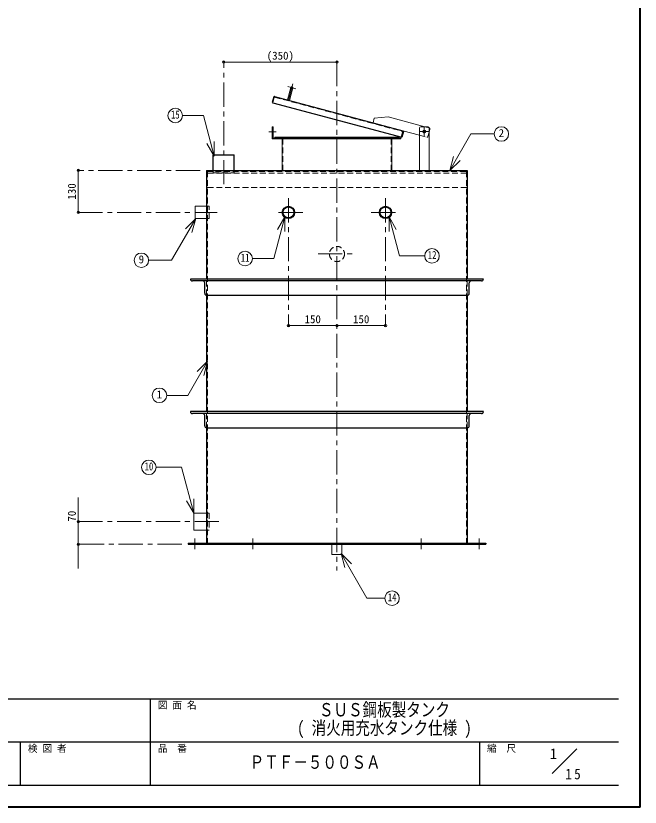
# Model space of a CAD drawing. Units: millimetres at full size, sheet at 1:15. Extents: x -3184 to 2891, y -2037 to 2178.
# Drawn here: x 960 to 2891, y -2037 to 410 of the extents above; entities that cross this region are included whole.
import ezdxf
from ezdxf.enums import TextEntityAlignment as Align

# ---------------------------------------------------------------- set-up
doc = ezdxf.new("R2010")
doc.units = ezdxf.units.MM
doc.header["$LTSCALE"] = 15
doc.header["$PDMODE"] = 32
doc.header["$PDSIZE"] = 7.5
doc.linetypes.add('CHAIN1', pattern=[8, 5, -1, 1, -1])
doc.linetypes.add('DASHED1', pattern=[1.8, 1.2, -0.6])
doc.layers.add('0-0', color=7, linetype='Continuous', lineweight=18)
doc.styles.add('ＭＳ ゴシック', font='')
doc.styles.get('ＭＳ ゴシック').set_extended_font_data('MS Gothic')

msp = doc.modelspace()

# ---------------------------------------------------------------- linework, layer by layer
at = {"layer": '0-0', "color": 1, "lineweight": 40}
for q in [(2890.8, 2177.87), (-3184.2, -2037.13)]:
    msp.add_line((2890.8, -2037.13), q, dxfattribs=at)
at = {"layer": '0-0', "color": 4, "lineweight": 9}
for p, q in [((1953.3, 266.87), (1603.3, 266.87)), ((2068.75, 93.28), (2064.87, 78.79)), ((2068.75, 93.28), (2111.27, 97.42)), ((2225.27, 66.87), (2111.27, 97.42)), ((1752.8, 66.87), (1755.8, 66.87)), ((1752.8, 66.87), (1752.8, 29.87)), ((1755.8, 66.87), (1755.8, 31.87)), ((2208.3, 40.36), (2157.11, 54.07)), ((2238.77, 63.25), (2238.3, 63.38)), ((2238.3, 49.9), (2240.89, 59.58)), ((1755.8, 29.87), (1752.8, 29.87)), ((1783.8, 28.87), (1783.8, -68.13)), ((2122.8, 28.87), (2122.8, -68.13)), ((1153.3, -68.13), (1153.3, -198.13)), ((1153.3, -1079.13), (1153.3, -1299.13))]:
    msp.add_line(p, q, dxfattribs=at)
at = {"layer": '0-0', "color": 4, "linetype": 'CHAIN1', "lineweight": 9}
for p, q in [((1603.3, -111.13), (1603.3, 266.87)), ((1953.3, 266.87), (1953.3, -1305.63)), ((1817.3, 200), (1803.58, 148.8)), ((1801.38, 190.8), (1826.49, 184.08)), ((1765.8, 50.87), (1742.8, 50.87)), ((2209.8, 51.87), (2236.8, 51.87)), ((2223.3, 38.37), (2223.3, 65.37)), ((1530.3, -68.13), (1153.3, -68.13)), ((1803.3, -154.13), (1803.3, -548.13)), ((2103.3, -154.13), (2103.3, -548.13)), ((1153.3, -198.13), (1583.3, -198.13)), ((1847.3, -198.13), (1759.3, -198.13)), ((2059.3, -198.13), (2147.3, -198.13)), ((1894.8, -326.63), (2011.8, -326.63)), ((1153.3, -1154.13), (1593.3, -1154.13)), ((1513.3, -1239.13), (1513.3, -1206.13)), ((1693.3, -1239.13), (1693.3, -1206.13)), ((2213.3, -1239.13), (2213.3, -1206.13)), ((2393.3, -1239.13), (2393.3, -1206.13)), ((1473.3, -1224.13), (1153.3, -1224.13))]:
    msp.add_line(p, q, dxfattribs=at)
at = {"layer": '0-0'}
for p, q in [((1811.04, 188.22), (1800.69, 149.58)), ((1816.84, 186.66), (1806.48, 148.03)), ((1475.67, 101.54), (1540.21, 101.54)), ((1573.81, -23.85), (1540.21, 101.54)), ((2208.3, 63.87), (2208.3, -68.13)), ((2235.3, 66.87), (2211.3, 66.87)), ((2238.3, 63.87), (2238.3, -68.13)), ((1755.8, 31.87), (1755.8, 29.87)), ((1755.8, 31.87), (2150.8, 31.87)), ((1755.8, 29.87), (2150.8, 29.87)), ((1760.8, 31.87), (1760.8, 34.87)), ((1760.8, 34.87), (2145.8, 34.87)), ((2145.8, 31.87), (2145.8, 34.87)), ((2150.8, 31.87), (2150.8, 29.87)), ((2302.19, -68.99), (2367.65, 44.39)), ((2367.65, 44.39), (2439.14, 44.39)), ((1573.81, -23.85), (1551.31, 15.12)), ((1573.81, -23.85), (1573.81, 21.15)), ((2302.19, -68.99), (2313.84, -25.52)), ((2302.19, -68.99), (2334.01, -37.17)), ((1515.3, -217.13), (1515.3, -179.13)), ((1550.3, -179.13), (1515.3, -179.13)), ((1516.65, -216.6), (1441.86, -346.13)), ((1516.65, -216.6), (1484.83, -248.42)), ((1516.65, -216.6), (1505, -260.07)), ((1550.3, -217.13), (1515.3, -217.13)), ((1792.29, -212.14), (1757.79, -340.91)), ((1792.29, -212.14), (1769.79, -251.11)), ((1792.29, -212.14), (1792.29, -257.14)), ((2114.31, -212.14), (2114.31, -257.14)), ((2114.31, -212.14), (2136.81, -251.11)), ((2114.31, -212.14), (2146.6, -332.65)), ((1691.8, -340.91), (1757.79, -340.91)), ((2224.62, -332.65), (2146.6, -332.65)), ((1371.02, -346.13), (1441.86, -346.13)), ((1553.06, -658.38), (1492.24, -763.72)), ((1553.06, -658.38), (1521.24, -690.2)), ((1553.06, -658.38), (1541.41, -701.85)), ((1492.24, -763.72), (1426.87, -763.72)), ((1394.09, -986.22), (1472.79, -986.22)), ((1510.92, -1128.52), (1472.79, -986.22)), ((1510.92, -1128.52), (1488.42, -1089.55)), ((1510.92, -1128.52), (1510.92, -1083.52)), ((1510.3, -1127.63), (1550.3, -1127.63)), ((1937.8, -1224.13), (1937.8, -1255.63)), ((1968.8, -1224.13), (1968.8, -1255.63)), ((1968.8, -1255.63), (1937.8, -1255.63)), ((1965.96, -1252.82), (1997.78, -1284.64)), ((1965.96, -1252.82), (1977.61, -1296.29)), ((1965.96, -1252.82), (2045.77, -1391.07)), ((2101.08, -1391.07), (2045.77, -1391.07)), ((2618.97, -1932.89), (2694.73, -1857.13))]:
    msp.add_line(p, q, dxfattribs=at)
at = {"layer": '0-0', "linetype": 'DASHED1'}
for p, q in [((1759.34, 157.55), (1754.94, 141.13)), ((1760.57, 158.26), (2155.63, 52.4)), ((2156.34, 51.18), (2151.94, 34.76)), ((1550.3, -71.13), (2356.3, -71.13)), ((1553.3, -71.13), (1553.3, -1221.13)), ((1635.8, -68.13), (1635.8, -76.13)), ((2353.3, -71.13), (2353.3, -1221.13)), ((1550.3, -454.13), (1550.3, -404.13)), ((2356.3, -454.13), (2356.3, -404.13)), ((1550.3, -864.13), (1550.3, -814.13)), ((2356.3, -864.13), (2356.3, -814.13)), ((1686.3, -1224.13), (1686.3, -1221.13)), ((1700.3, -1224.13), (1700.3, -1221.13)), ((2206.3, -1224.13), (2206.3, -1221.13)), ((2220.3, -1224.13), (2220.3, -1221.13))]:
    msp.add_line(p, q, dxfattribs=at)
at = {"layer": '0-0', "color": 5, "lineweight": 25}
for p, q in [((1760.12, 160.45), (2157.11, 54.07)), ((1754.94, 141.13), (2153.87, 34.24)), ((2158.53, 51.63), (2153.87, 34.24)), ((1635.8, -68.13), (1635.8, -20.13)), ((1550.3, -68.13), (1550.3, -404.13)), ((1550.3, -68.13), (2356.3, -68.13)), ((2356.3, -68.13), (2356.3, -404.13)), ((2406.3, -404.13), (1500.3, -404.13)), ((2400.3, -410.13), (1506.3, -410.13)), ((1544.3, -448.13), (1544.3, -416.13)), ((2362.3, -448.13), (2362.3, -416.13)), ((1550.3, -454.13), (2356.3, -454.13)), ((1550.3, -454.13), (1550.3, -814.13)), ((2356.3, -454.13), (2356.3, -814.13)), ((2406.3, -814.13), (1500.3, -814.13)), ((2400.3, -820.13), (1506.3, -820.13)), ((1544.3, -858.13), (1544.3, -826.13)), ((2362.3, -858.13), (2362.3, -826.13)), ((1550.3, -864.13), (2356.3, -864.13)), ((1550.3, -864.13), (1550.3, -1221.13)), ((2356.3, -864.13), (2356.3, -1221.13)), ((1493.3, -1221.13), (1493.3, -1224.13)), ((1493.3, -1224.13), (2413.3, -1224.13))]:
    msp.add_line(p, q, dxfattribs=at)
at = {"layer": '0-0', "color": 4, "linetype": 'DASHED1', "lineweight": 9}
for p, q in [((1761.81, 160), (1761.29, 158.06)), ((1770.98, 157.54), (1770.47, 155.61)), ((1755.8, 56.87), (1752.8, 56.87)), ((2225.27, 66.87), (2238.3, 63.38)), ((2238.3, 49.9), (2234.68, 36.4)), ((1755.8, 44.87), (1752.8, 44.87)), ((1780.8, 31.87), (1780.8, 34.87)), ((1785.8, 29.87), (1785.8, -71.13)), ((2120.8, 29.87), (2120.8, -71.13)), ((2125.8, 31.87), (2125.8, 34.87)), ((2208.3, 40.36), (2231.01, 34.28)), ((1553.3, -77.13), (2353.3, -77.13)), ((1553.3, -121.13), (2353.3, -121.13)), ((1550.3, -179.13), (1558.3, -179.13)), ((1550.3, -1127.63), (1558.3, -1127.63)), ((1558.3, -1127.63), (1558.3, -1180.63)), ((1550.3, -1180.63), (1558.3, -1180.63)), ((1506.3, -1221.13), (1506.3, -1224.13)), ((1520.3, -1221.13), (1520.3, -1224.13)), ((1937.8, -1221.13), (1937.8, -1224.13)), ((1968.8, -1221.13), (1968.8, -1224.13)), ((2386.3, -1221.13), (2386.3, -1224.13)), ((2400.3, -1221.13), (2400.3, -1224.13))]:
    msp.add_line(p, q, dxfattribs=at)
at = {"layer": '0-0', "color": 6, "lineweight": 25}
for p, q in [((-3116.7, -1701.77), (2823.3, -1701.77)), ((1376.87, -1969.63), (1376.87, -1701.77)), ((2823.3, -1835.7), (-230.27, -1835.7)), ((975.08, -1969.63), (975.08, -1835.7)), ((2394.73, -1969.63), (2394.73, -1835.7)), ((2823.3, -1969.63), (-3116.7, -1969.63))]:
    msp.add_line(p, q, dxfattribs=at)
at = {"layer": '0-0', "color": 5, "lineweight": 25}
for points in [[(1757.67, 159.04), (1753.01, 141.65), (1754.94, 141.13)], [(1570.8, -68.13), (1570.8, -20.13), (1635.8, -20.13)], [(1493.3, -1221.13), (2413.3, -1221.13), (2413.3, -1224.13)]]:
    msp.add_lwpolyline(points, dxfattribs=at)
at = {"layer": '0-0', "linetype": 'DASHED1'}
msp.add_lwpolyline([(1570.8, -68.13), (1570.8, -76.13), (1635.8, -76.13)], dxfattribs=at)
at = {"layer": '0-0', "color": 4, "linetype": 'DASHED1', "lineweight": 9}
msp.add_lwpolyline([(1550.3, -217.13), (1558.3, -217.13), (1558.3, -179.13)], dxfattribs=at)
at = {"layer": '0-0', "color": 4, "lineweight": 9}
msp.add_lwpolyline([(1803.3, -548.13), (1953.3, -548.13), (2103.3, -548.13)], dxfattribs=at)
at = {"layer": '0-0'}
msp.add_lwpolyline([(1510.3, -1127.63), (1510.3, -1180.63), (1550.3, -1180.63)], dxfattribs=at)
for centre, radius in [((1453.17, 101.54), 22.5), ((2223.3, 51.87), 4.5), ((2461.64, 44.39), 22.5), ((2247.12, -332.65), 22.5), ((1348.52, -346.13), 22.5), ((1669.3, -340.91), 22.5), ((1404.37, -763.72), 22.5), ((1371.59, -986.22), 22.5), ((2123.58, -1391.07), 22.5)]:
    msp.add_circle(centre, radius, dxfattribs=at)
at = {"layer": '0-0', "color": 5, "lineweight": 25}
for centre, radius in [((1803.3, -198.13), 19), ((1803.3, -198.13), 17), ((2103.3, -198.13), 19), ((2103.3, -198.13), 17)]:
    msp.add_circle(centre, radius, dxfattribs=at)
at = {"layer": '0-0', "color": 4, "linetype": 'DASHED1', "lineweight": 9}
msp.add_circle((1953.3, -326.63), 23.5, dxfattribs=at)
for centre, radius, start, end in [((1813.94, 187.44), 3, 165, 345), ((1783.8, 29.87), 2, 0, 90), ((2122.8, 29.87), 2, 90, 180), ((2231.78, 37.17), 3, 255, 345)]:
    msp.add_arc(centre, radius, start, end, dxfattribs=at)
at = {"layer": '0-0'}
for centre, start, end in [((1813.94, 187.44), 345, 165), ((2211.3, 63.87), 90, 180), ((2235.3, 63.87), 0, 90)]:
    msp.add_arc(centre, 3, start, end, dxfattribs=at)
at = {"layer": '0-0', "color": 5, "lineweight": 25}
for centre, radius, start, end in [((1759.6, 158.52), 2, 75, 165), ((2156.6, 52.14), 2, 345, 75), ((1506.3, -404.13), 6, 180, 270), ((1538.3, -416.13), 6, 0, 90), ((2368.3, -416.13), 6, 90, 180), ((2400.3, -404.13), 6, 270, 0), ((1550.3, -448.13), 6, 180, 270), ((2356.3, -448.13), 6, 270, 0), ((1506.3, -814.13), 6, 180, 270), ((1538.3, -826.13), 6, 0, 90), ((2368.3, -826.13), 6, 90, 180), ((2400.3, -814.13), 6, 270, 0), ((1550.3, -858.13), 6, 180, 270), ((2356.3, -858.13), 6, 270, 0)]:
    msp.add_arc(centre, radius, start, end, dxfattribs=at)
at = {"layer": '0-0', "linetype": 'DASHED1'}
for centre, start, end in [((1760.31, 157.29), 75, 165), ((2155.37, 51.44), 345, 75)]:
    msp.add_arc(centre, 1, start, end, dxfattribs=at)
at = {"layer": '0-0', "color": 4, "lineweight": 9}
for centre, radius, start, end in [((2238, 60.36), 3, 345, 75), ((1782.8, 28.87), 1, 0, 90), ((2123.8, 28.87), 1, 90, 180)]:
    msp.add_arc(centre, radius, start, end, dxfattribs=at)
at = {"layer": '0-0', "color": 1}
for p in [(1603.3, 266.87), (1953.3, 266.87), (1153.3, -68.13), (1153.3, -198.13), (1803.3, -548.13), (1953.3, -548.13), (2103.3, -548.13), (1153.3, -1154.13), (1153.3, -1224.13)]:
    msp.add_point(p, dxfattribs=at)

# ---------------------------------------------------------------- texts
at = {"layer": '0-0', "style": 'ＭＳ ゴシック'}
for s, height, p in [('(350)', 24.74, (1736.11, 266.87)), ('2', 24.74, (2453.21, 27.51)), ('9', 24.74, (1340.08, -363.01)), ('150', 24.74, (1852.99, -548.13)), ('150', 24.74, (2002.99, -548.13)), ('1', 24.74, (1395.94, -780.59)), ('図 面 名', 21.99, (1399.37, -1739.27)), ('検 図 者', 21.99, (997.58, -1873.2)), ('品\u3000番', 21.99, (1399.37, -1873.2)), ('縮\u3000尺', 21.99, (2417.23, -1873.2)), ('1', 32.99, (2611.35, -1898.42))]:
    msp.add_text(s, height=height, dxfattribs=at).set_placement(p, align=Align.BOTTOM_LEFT)
at = {"layer": '0-0', "style": 'ＭＳ ゴシック', "width": 0.8}
for s, height, p in [('15', 24.74, (1440.05, 84.66)), ('12', 24.74, (2234, -349.53)), ('11', 24.74, (1656.17, -357.78)), ('10', 24.74, (1358.46, -1003.09)), ('14', 24.74, (2110.46, -1407.94)), ('ＳＵＳ鋼板製タンク', 41.24, (1897.58, -1768.74)), ('( 消火用充水タンク仕様 )', 41.24, (1830.08, -1824.99)), ('ＰＴＦ－５００ＳＡ', 41.24, (1683.3, -1930.79))]:
    msp.add_text(s, height=height, dxfattribs=at).set_placement(p, align=Align.BOTTOM_LEFT)
at = {"layer": '0-0', "style": 'ＭＳ ゴシック'}
for s, p in [('130', (1153.3, -158.44)), ('70', (1153.3, -1154.13))]:
    msp.add_text(s, height=24.74, rotation=90, dxfattribs=at).set_placement(p, align=Align.BOTTOM_LEFT)
at = {"layer": '0-0', "insert": (2659.3, -1951.48), "char_height": 32.99, "attachment_point": 7, "style": 'ＭＳ ゴシック'}
msp.add_mtext('\\T1.36;\\W0.9;15', dxfattribs=at)

doc.saveas('drawing.dxf')
